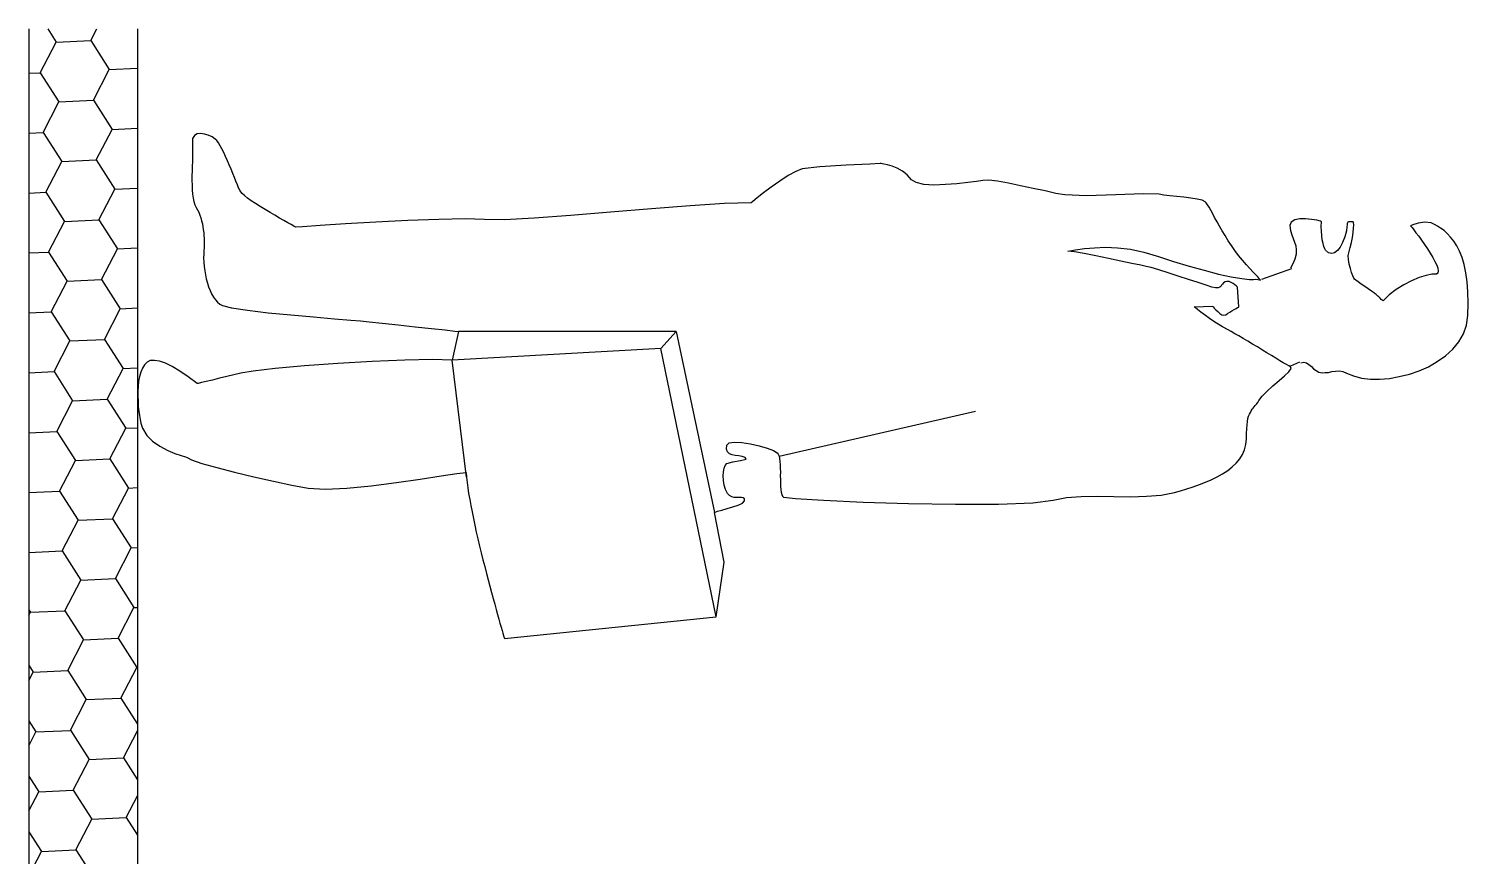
# Model space of a CAD drawing. Header units: feet. Extents: x 50754 to 76410, y 49660 to 67674.
# Drawn here: x 70058.4 to 70171.3, y 53636.1 to 53700.9 of the extents above; entities that cross this region are included whole.
import ezdxf

# ---------------------------------------------------------------- set-up
doc = ezdxf.new("R2010")
doc.units = ezdxf.units.FT
doc.linetypes.add('Amconstr', pattern=[9999, 9999, 0])
for name, color, linetype in [('1_HATCH', 8, 'Continuous'), ('1_LINE', 4, 'Continuous'), ('1_MAN', 7, 'Continuous'), ('MS GATE', 1, 'Continuous')]:
    doc.layers.add(name, color=color, linetype=linetype)

# ---------------------------------------------------------------- blocks, each defined once
blk = doc.blocks.new('admin enlclave road')
at = {"layer": '1_HATCH', "color": 253, "linetype": 'Continuous'}
for p, q in [((44848.212, -5381.1245), (44848.2307, -5381.1464)), ((44848.2931, -5381.1349), (44848.3012, -5381.1122)), ((44848.2094, -5381.2063), (44848.2307, -5381.1464)), ((44848.2307, -5381.1464), (44848.2931, -5381.1349)), ((44848.2931, -5381.1349), (44848.3343, -5381.1832)), ((44848.3343, -5381.1832), (44848.3855, -5381.1738)), ((44848.3131, -5381.2431), (44848.3343, -5381.1832)), ((44848.1886, -5381.2101), (44848.2094, -5381.2063)), ((44848.2094, -5381.2063), (44848.2506, -5381.2546)), ((44848.2294, -5381.3144), (44848.2506, -5381.2546)), ((44848.2506, -5381.2546), (44848.3131, -5381.2431)), ((44848.3131, -5381.2431), (44848.3543, -5381.2914)), ((44848.3543, -5381.2914), (44848.4005, -5381.2829)), ((44848.333, -5381.3512), (44848.3543, -5381.2914)), ((44848.2036, -5381.3192), (44848.2294, -5381.3144)), ((44848.2294, -5381.3144), (44848.2706, -5381.3628)), ((44848.2493, -5381.4226), (44848.2706, -5381.3628)), ((44848.2706, -5381.3628), (44848.333, -5381.3512)), ((44848.333, -5381.3512), (44848.3742, -5381.3996)), ((44848.353, -5381.4594), (44848.3742, -5381.3996)), ((44848.3742, -5381.3996), (44848.4154, -5381.392)), ((44848.2186, -5381.4283), (44848.2493, -5381.4226)), ((44848.2493, -5381.4226), (44848.2905, -5381.4709)), ((44848.2905, -5381.4709), (44848.353, -5381.4594)), ((44848.353, -5381.4594), (44848.3942, -5381.5077)), ((44848.2693, -5381.5308), (44848.2905, -5381.4709)), ((44848.3729, -5381.5676), (44848.3942, -5381.5077)), ((44848.3942, -5381.5077), (44848.4304, -5381.501)), ((44848.2335, -5381.5374), (44848.2693, -5381.5308)), ((44848.2693, -5381.5308), (44848.3105, -5381.5791)), ((44848.3105, -5381.5791), (44848.3729, -5381.5676)), ((44848.3729, -5381.5676), (44848.4141, -5381.6159)), ((44848.2892, -5381.6389), (44848.3105, -5381.5791)), ((44848.3929, -5381.6757), (44848.4141, -5381.6159)), ((44848.4141, -5381.6159), (44848.4454, -5381.6101)), ((44848.2485, -5381.6464), (44848.2892, -5381.6389)), ((44848.2892, -5381.6389), (44848.3304, -5381.6872)), ((44848.3304, -5381.6872), (44848.3929, -5381.6757)), ((44848.3929, -5381.6757), (44848.4341, -5381.724)), ((44848.3092, -5381.7471), (44848.3304, -5381.6872)), ((44848.4128, -5381.7839), (44848.4341, -5381.724)), ((44848.4341, -5381.7241), (44848.4604, -5381.7192)), ((44848.2635, -5381.7555), (44848.3092, -5381.7471)), ((44848.3092, -5381.7471), (44848.3504, -5381.7954)), ((44848.3504, -5381.7954), (44848.4128, -5381.7839)), ((44848.4128, -5381.7839), (44848.454, -5381.8322)), ((44848.3291, -5381.8552), (44848.3504, -5381.7954)), ((44848.4328, -5381.892), (44848.454, -5381.8322)), ((44848.454, -5381.8322), (44848.4754, -5381.8283)), ((44848.2785, -5381.8646), (44848.3291, -5381.8552)), ((44848.3291, -5381.8552), (44848.3703, -5381.9036)), ((44848.3703, -5381.9036), (44848.4328, -5381.8921)), ((44848.4328, -5381.892), (44848.474, -5381.9404)), ((44848.3491, -5381.9634), (44848.3703, -5381.9036)), ((44848.4527, -5382.0002), (44848.474, -5381.9404)), ((44848.474, -5381.9404), (44848.4904, -5381.9373)), ((44848.2935, -5381.9737), (44848.3491, -5381.9634)), ((44848.3491, -5381.9634), (44848.3903, -5382.0117)), ((44848.369, -5382.0716), (44848.3903, -5382.0117)), ((44848.3903, -5382.0117), (44848.4527, -5382.0002)), ((44848.4527, -5382.0002), (44848.4939, -5382.0485)), ((44848.4727, -5382.1084), (44848.4939, -5382.0485)), ((44848.4939, -5382.0485), (44848.5054, -5382.0464)), ((44848.3085, -5382.0827), (44848.369, -5382.0716)), ((44848.369, -5382.0716), (44848.4102, -5382.1199)), ((44848.389, -5382.1797), (44848.4102, -5382.1199)), ((44848.4102, -5382.1199), (44848.4727, -5382.1084)), ((44848.4727, -5382.1084), (44848.5139, -5382.1567)), ((44848.4926, -5382.2165), (44848.5139, -5382.1567)), ((44848.5139, -5382.1567), (44848.5204, -5382.1555)), ((44848.3265, -5382.1912), (44848.389, -5382.1797)), ((44848.389, -5382.1797), (44848.4302, -5382.228)), ((44848.3228, -5382.1869), (44848.3265, -5382.1912)), ((44848.3243, -5382.1975), (44848.3265, -5382.1912)), ((44848.4089, -5382.2879), (44848.4302, -5382.228)), ((44848.4302, -5382.2281), (44848.4926, -5382.2165)), ((44848.4926, -5382.2165), (44848.5338, -5382.2648)), ((44848.3367, -5382.288), (44848.3465, -5382.2994)), ((44848.3465, -5382.2994), (44848.4089, -5382.2879)), ((44848.4089, -5382.2879), (44848.4501, -5382.3362)), ((44848.5126, -5382.3247), (44848.5338, -5382.2648)), ((44848.5338, -5382.2649), (44848.5354, -5382.2646)), ((44848.3406, -5382.316), (44848.3465, -5382.2994)), ((44848.4289, -5382.396), (44848.4501, -5382.3362)), ((44848.4501, -5382.3362), (44848.5126, -5382.3247)), ((44848.5126, -5382.3247), (44848.5496, -5382.3682)), ((44848.3506, -5382.389), (44848.3664, -5382.4076)), ((44848.5325, -5382.4328), (44848.5513, -5382.3801)), ((44848.3569, -5382.4345), (44848.3664, -5382.4076)), ((44848.3664, -5382.4076), (44848.4289, -5382.3961)), ((44848.4289, -5382.396), (44848.4701, -5382.4444)), ((44848.4488, -5382.5042), (44848.4701, -5382.4444)), ((44848.4701, -5382.4444), (44848.5325, -5382.4329)), ((44848.5325, -5382.4328), (44848.5635, -5382.4692)), ((44848.3645, -5382.4901), (44848.3864, -5382.5157)), ((44848.5525, -5382.541), (44848.5675, -5382.4985)), ((44848.3731, -5382.553), (44848.3864, -5382.5157)), ((44848.3864, -5382.5157), (44848.4488, -5382.5042)), ((44848.4488, -5382.5042), (44848.49, -5382.5525)), ((44848.4688, -5382.6124), (44848.49, -5382.5525)), ((44848.49, -5382.5525), (44848.5525, -5382.541)), ((44848.5524, -5382.541), (44848.5774, -5382.5703)), ((44848.3784, -5382.5911), (44848.4063, -5382.6239)), ((44848.3894, -5382.6715), (44848.4063, -5382.6239)), ((44848.4063, -5382.6239), (44848.4688, -5382.6124)), ((44848.4688, -5382.6124), (44848.5099, -5382.6607))]:
    blk.add_line(p, q, dxfattribs=at)
at = {"layer": '1_LINE', "color": 253}
for p, q in [((44848.3756, -5381.102), (44849.3618, -5388.2773)), ((44848.1775, -5381.1292), (44849.1636, -5388.3045))]:
    blk.add_line(p, q, dxfattribs=at)
at = {"layer": '1_MAN', "color": 253}
for p, q in [((44850.5381, -5381.2501), (44850.4859, -5381.2771)), ((44850.5757, -5381.4183), (44850.5607, -5381.4275)), ((44849.4326, -5381.5182), (44849.036, -5381.5727)), ((44849.4091, -5381.553), (44849.0318, -5381.6262)), ((44849.6512, -5381.7193), (44849.998, -5381.5881)), ((44849.0873, -5381.8362), (44849.0318, -5381.6262)), ((44849.5777, -5381.9261), (44849.5479, -5381.8384)), ((44849.5768, -5382.0279), (44849.5777, -5381.9261))]:
    blk.add_line(p, q, dxfattribs=at)
at = {"layer": '1_MAN', "color": 253, "linetype": 'Continuous'}
for points in [[(44850.5609, -5381.4287), (44850.5574, -5381.4276), (44850.5527, -5381.4257), (44850.5466, -5381.4233), (44850.5396, -5381.4202), (44850.5318, -5381.4168), (44850.5234, -5381.413), (44850.5143, -5381.4093), (44850.5052, -5381.4052), (44850.4956, -5381.4008), (44850.486, -5381.3968), (44850.4768, -5381.3927), (44850.4677, -5381.3891), (44850.459, -5381.3853), (44850.4512, -5381.3823), (44850.4438, -5381.3792), (44850.4378, -5381.3772), (44850.4266, -5381.373), (44850.4148, -5381.3677), (44850.4034, -5381.3623), (44850.3932, -5381.3567), (44850.3839, -5381.3518), (44850.3768, -5381.3475), (44850.3723, -5381.3448), (44850.3705, -5381.3438), (44850.4041, -5381.338), (44850.405, -5381.3387), (44850.407, -5381.3409), (44850.4102, -5381.3437), (44850.4143, -5381.3464), (44850.4184, -5381.3491), (44850.4227, -5381.351), (44850.4265, -5381.3513), (44850.43, -5381.35), (44850.4328, -5381.3471), (44850.4366, -5381.3446), (44850.4399, -5381.3417), (44850.4436, -5381.3387), (44850.4469, -5381.3362), (44850.4495, -5381.3342), (44850.451, -5381.3332), (44850.4518, -5381.3326), (44850.444, -5381.2968), (44850.4435, -5381.2965), (44850.4417, -5381.2951), (44850.439, -5381.2934), (44850.4354, -5381.2915), (44850.4315, -5381.2899), (44850.4277, -5381.2888), (44850.4236, -5381.289), (44850.4201, -5381.2903), (44850.4175, -5381.2923), (44850.4158, -5381.295), (44850.4146, -5381.2976), (44850.4136, -5381.2998), (44850.4118, -5381.3017), (44850.4092, -5381.3033), (44850.4043, -5381.3035), (44850.3977, -5381.3032), (44850.3868, -5381.3014), (44850.3713, -5381.2986), (44850.3532, -5381.2954), (44850.3334, -5381.2915), (44850.3141, -5381.2881), (44850.2965, -5381.2852), (44850.2818, -5381.2827), (44850.2726, -5381.2819), (44850.2623, -5381.2812), (44850.2458, -5381.2802), (44850.2251, -5381.2786), (44850.2019, -5381.2768), (44850.1783, -5381.2752), (44850.1564, -5381.2741), (44850.1383, -5381.2737), (44850.126, -5381.2737), (44850.1398, -5381.2694), (44850.156, -5381.2651), (44850.1739, -5381.261), (44850.1939, -5381.2574), (44850.2157, -5381.2553), (44850.2398, -5381.2548), (44850.2651, -5381.2567), (44850.2923, -5381.2607), (44850.3209, -5381.2662), (44850.3506, -5381.2707), (44850.3794, -5381.2746), (44850.4065, -5381.2778), (44850.4302, -5381.2799), (44850.4499, -5381.2804), (44850.4642, -5381.2801), (44850.4714, -5381.2787), (44850.4754, -5381.2778), (44850.4791, -5381.2781), (44850.4824, -5381.2784), (44850.4841, -5381.2786), (44850.4831, -5381.2771), (44850.4784, -5381.2728), (44850.4692, -5381.2655), (44850.4549, -5381.2539), (44850.4465, -5381.2465), (44850.4381, -5381.239), (44850.4304, -5381.2311), (44850.4227, -5381.2227), (44850.4155, -5381.2147), (44850.4086, -5381.2062), (44850.4021, -5381.1981), (44850.3961, -5381.1903), (44850.3906, -5381.1829), (44850.3851, -5381.1758), (44850.3806, -5381.1695), (44850.3761, -5381.1636), (44850.3725, -5381.1587), (44850.3691, -5381.1547), (44850.3662, -5381.1514), (44850.3639, -5381.1497), (44850.3579, -5381.1476), (44850.3488, -5381.1468), (44850.3372, -5381.1464), (44850.3241, -5381.1465), (44850.3107, -5381.1471), (44850.298, -5381.1476), (44850.287, -5381.1479), (44850.2784, -5381.1475), (44850.2489, -5381.1507), (44850.1993, -5381.1596), (44850.1464, -5381.1685), (44850.1064, -5381.1724), (44850.0899, -5381.1718), (44850.0696, -5381.17), (44850.0472, -5381.1682), (44850.0236, -5381.1665), (44850.0013, -5381.1651), (44849.9806, -5381.1642), (44849.9643, -5381.1644), (44849.9535, -5381.1663), (44849.9425, -5381.1699), (44849.9267, -5381.1741), (44849.9073, -5381.1792), (44849.8865, -5381.1833), (44849.8657, -5381.187), (44849.8471, -5381.1883), (44849.8325, -5381.187), (44849.8234, -5381.183), (44849.8145, -5381.1752), (44849.8047, -5381.1695), (44849.7944, -5381.1656), (44849.7846, -5381.1633), (44849.7758, -5381.162), (44849.7688, -5381.1614), (44849.7638, -5381.1612), (44849.7622, -5381.1614), (44849.7434, -5381.1649), (44849.7007, -5381.1728), (44849.6532, -5381.1822), (44849.6212, -5381.1907), (44849.6105, -5381.1967), (44849.5975, -5381.2062), (44849.584, -5381.2183), (44849.5698, -5381.2314), (44849.5572, -5381.2437), (44849.5468, -5381.2546), (44849.5396, -5381.2621), (44849.5371, -5381.2649), (44849.4887, -5381.2732), (44849.4269, -5381.2858), (44849.3569, -5381.3012), (44849.2829, -5381.3175), (44849.2109, -5381.3335), (44849.1456, -5381.3474), (44849.0921, -5381.3576), (44849.0554, -5381.3623), (44849.0202, -5381.3659), (44848.9721, -5381.3737), (44848.9161, -5381.3835), (44848.8582, -5381.3943), (44848.8031, -5381.4051), (44848.7573, -5381.4147), (44848.7258, -5381.4211), (44848.7138, -5381.4236), (44848.7126, -5381.4233), (44848.7095, -5381.4221), (44848.7047, -5381.4199), (44848.6982, -5381.4175), (44848.6904, -5381.4145), (44848.6818, -5381.4112), (44848.6726, -5381.4071), (44848.6631, -5381.4031), (44848.6531, -5381.3992), (44848.6435, -5381.3947), (44848.6343, -5381.3907), (44848.6259, -5381.3865), (44848.6184, -5381.3826), (44848.6122, -5381.3789), (44848.6073, -5381.3759), (44848.6044, -5381.373), (44848.6024, -5381.3701), (44848.5993, -5381.366), (44848.5966, -5381.361), (44848.5929, -5381.355), (44848.5892, -5381.3485), (44848.5853, -5381.3417), (44848.5811, -5381.3344), (44848.5768, -5381.3268), (44848.5725, -5381.3196), (44848.5678, -5381.3125), (44848.5636, -5381.3057), (44848.5594, -5381.2993), (44848.5555, -5381.2941), (44848.5515, -5381.2893), (44848.5482, -5381.2857), (44848.5449, -5381.2833), (44848.5384, -5381.2801), (44848.5311, -5381.2778), (44848.5236, -5381.2768), (44848.5166, -5381.2769), (44848.5103, -5381.2786), (44848.5058, -5381.2821), (44848.5034, -5381.2878), (44848.504, -5381.2959), (44848.5052, -5381.301), (44848.506, -5381.3071), (44848.507, -5381.3143), (44848.508, -5381.3215), (44848.5087, -5381.3296), (44848.5095, -5381.3381), (44848.5107, -5381.347), (44848.5115, -5381.3559), (44848.5126, -5381.3644), (44848.5143, -5381.3731), (44848.5154, -5381.3812), (44848.5173, -5381.3891), (44848.5191, -5381.3962), (44848.5216, -5381.4025), (44848.524, -5381.4079), (44848.527, -5381.4124), (44848.5301, -5381.4165), (44848.5331, -5381.4205), (44848.5358, -5381.4255), (44848.5381, -5381.4301), (44848.5401, -5381.4356), (44848.5424, -5381.4406), (44848.544, -5381.4461), (44848.5455, -5381.4512), (44848.5471, -5381.4567), (44848.5482, -5381.4619), (44848.5493, -5381.4671), (44848.55, -5381.4719), (44848.5506, -5381.4763), (44848.5512, -5381.4808), (44848.5517, -5381.4848), (44848.5518, -5381.4885), (44848.5524, -5381.4953), (44848.5534, -5381.503), (44848.5548, -5381.5102), (44848.5563, -5381.5182), (44848.5586, -5381.5256), (44848.5608, -5381.5331), (44848.5634, -5381.5401), (44848.5665, -5381.5475), (44848.5695, -5381.5541), (44848.5732, -5381.5605), (44848.5769, -5381.5662), (44848.5808, -5381.5714), (44848.5851, -5381.5757), (44848.5898, -5381.5795), (44848.5947, -5381.5826), (44848.5994, -5381.5844), (44848.6169, -5381.5865), (44848.6465, -5381.5869), (44848.6845, -5381.5862), (44848.7265, -5381.5845), (44848.7684, -5381.5825), (44848.8067, -5381.5805), (44848.8368, -5381.5788), (44848.8547, -5381.578), (44848.8706, -5381.5774), (44848.8947, -5381.5766), (44848.9245, -5381.5758), (44848.956, -5381.5751), (44848.9862, -5381.5743), (44849.0115, -5381.5732), (44849.0294, -5381.5728), (44849.036, -5381.5727), (44849.0318, -5381.6262), (44848.9955, -5381.6303), (44848.9454, -5381.6381), (44848.8866, -5381.649), (44848.8244, -5381.6612), (44848.7642, -5381.674), (44848.7114, -5381.6862), (44848.6718, -5381.6962), (44848.6497, -5381.7029), (44848.6377, -5381.7078), (44848.6253, -5381.7128), (44848.6125, -5381.7178), (44848.6, -5381.7228), (44848.5891, -5381.7268), (44848.5805, -5381.73), (44848.5747, -5381.7324), (44848.5728, -5381.7331), (44848.5549, -5381.7229), (44848.5382, -5381.7145), (44848.5235, -5381.7083), (44848.5101, -5381.704), (44848.4988, -5381.7019), (44848.4893, -5381.7016), (44848.4817, -5381.703), (44848.4765, -5381.7066), (44848.4723, -5381.7121), (44848.4695, -5381.7186), (44848.4673, -5381.7263), (44848.4659, -5381.7343), (44848.4655, -5381.743), (44848.466, -5381.7523), (44848.4668, -5381.7616), (44848.4681, -5381.7709), (44848.4698, -5381.7801), (44848.4715, -5381.7893), (44848.4738, -5381.7976), (44848.4762, -5381.8058), (44848.4784, -5381.8129), (44848.4805, -5381.8192), (44848.4828, -5381.8242), (44848.4846, -5381.828), (44848.494, -5381.8399), (44848.5063, -5381.8492), (44848.5208, -5381.8563), (44848.536, -5381.862), (44848.55, -5381.8658), (44848.5618, -5381.8682), (44848.5702, -5381.8695), (44848.5731, -5381.87), (44848.5818, -5381.8733), (44848.6016, -5381.8771), (44848.6296, -5381.8811), (44848.6629, -5381.8851), (44848.6995, -5381.8887), (44848.7364, -5381.8918), (44848.7712, -5381.8944), (44848.8012, -5381.8956), (44848.8329, -5381.8933), (44848.872, -5381.8859), (44848.9157, -5381.8758), (44848.9608, -5381.8634), (44849.0033, -5381.851), (44849.0404, -5381.8402), (44849.0687, -5381.8318), (44849.0854, -5381.8278), (44849.0873, -5381.8362), (44849.0894, -5381.8453), (44849.0924, -5381.8548), (44849.095, -5381.865), (44849.0985, -5381.8756), (44849.1021, -5381.8866), (44849.1061, -5381.8979), (44849.1101, -5381.9097), (44849.1142, -5381.9214), (44849.1187, -5381.9335), (44849.1233, -5381.9456), (44849.1283, -5381.958), (44849.1328, -5381.9701), (44849.1377, -5381.9821), (44849.1427, -5381.9941), (44849.1476, -5382.0062), (44849.1524, -5382.0174), (44849.1568, -5382.0287), (44849.1616, -5382.0395), (44849.1659, -5382.05), (44849.1702, -5382.06), (44849.1743, -5382.0693), (44849.178, -5382.0782), (44849.1816, -5382.0863), (44849.1846, -5382.0937), (44849.1876, -5382.1003), (44849.1904, -5382.106), (44849.1923, -5382.1111), (44849.1941, -5382.1149), (44849.1953, -5382.1177), (44849.1963, -5382.1192), (44849.1964, -5382.12), (44849.5768, -5382.0279), (44849.4091, -5381.553), (44849.4326, -5381.5182), (44849.5479, -5381.8384), (44849.5528, -5381.8353), (44849.5605, -5381.8318), (44849.5698, -5381.8276), (44849.5799, -5381.8234), (44849.5891, -5381.8189), (44849.5962, -5381.8142), (44849.5997, -5381.8096), (44849.5987, -5381.8056), (44849.5965, -5381.8043), (44849.5932, -5381.8043), (44849.5892, -5381.8049), (44849.5848, -5381.8055), (44849.5799, -5381.8058), (44849.5754, -5381.8056), (44849.571, -5381.8037), (44849.5668, -5381.8002), (44849.5622, -5381.7934), (44849.5587, -5381.7857), (44849.5559, -5381.7775), (44849.5544, -5381.7691), (44849.5538, -5381.7618), (44849.554, -5381.7548), (44849.5554, -5381.7497), (44849.5578, -5381.7461), (44849.5682, -5381.7414), (44849.5823, -5381.737), (44849.5921, -5381.7332), (44849.59, -5381.7302), (44849.5841, -5381.7294), (44849.5779, -5381.729), (44849.5714, -5381.7291), (44849.5656, -5381.7286), (44849.5605, -5381.7273), (44849.5564, -5381.7246), (44849.5537, -5381.7196), (44849.5531, -5381.7123), (44849.557, -5381.7077), (44849.5665, -5381.7051), (44849.5799, -5381.7041), (44849.5959, -5381.7044), (44849.6125, -5381.7058), (44849.6275, -5381.7078), (44849.6398, -5381.7107), (44849.6471, -5381.7137), (44849.6491, -5381.7159), (44849.6512, -5381.7193), (44849.6526, -5381.7237), (44849.6541, -5381.7288), (44849.6554, -5381.7347), (44849.6563, -5381.7412), (44849.6576, -5381.748), (44849.6585, -5381.7548), (44849.6595, -5381.7616), (44849.6604, -5381.7681), (44849.6616, -5381.7745), (44849.6628, -5381.78), (44849.6639, -5381.7848), (44849.6657, -5381.7887), (44849.6673, -5381.7917), (44849.6695, -5381.793), (44849.692, -5381.7924), (44849.7435, -5381.7886), (44849.816, -5381.7819), (44849.8991, -5381.773), (44849.9846, -5381.7629), (44850.063, -5381.7517), (44850.1251, -5381.7411), (44850.1618, -5381.7311), (44850.1853, -5381.723), (44850.212, -5381.7173), (44850.2409, -5381.7129), (44850.2715, -5381.7091), (44850.3017, -5381.7053), (44850.3306, -5381.7005), (44850.3573, -5381.6948), (44850.3807, -5381.6867), (44850.3916, -5381.6819), (44850.4023, -5381.6768), (44850.4131, -5381.6716), (44850.4242, -5381.666), (44850.4345, -5381.66), (44850.4447, -5381.6541), (44850.4544, -5381.6475), (44850.4637, -5381.6404), (44850.4722, -5381.6331), (44850.4793, -5381.6256), (44850.486, -5381.6177), (44850.4914, -5381.6092), (44850.4951, -5381.6005), (44850.4979, -5381.5911), (44850.499, -5381.5811), (44850.4984, -5381.5709), (44850.4971, -5381.5613), (44850.4964, -5381.5528), (44850.4962, -5381.5454), (44850.4961, -5381.5389), (44850.4962, -5381.5335), (44850.4968, -5381.5289), (44850.4979, -5381.5251), (44850.499, -5381.5217), (44850.5003, -5381.5186), (44850.5015, -5381.5156), (44850.5032, -5381.5133), (44850.5045, -5381.5107), (44850.5062, -5381.508), (44850.5083, -5381.5052), (44850.5098, -5381.5017), (44850.5114, -5381.4982), (44850.5163, -5381.4894), (44850.5243, -5381.4788), (44850.5334, -5381.4677), (44850.5434, -5381.4565), (44850.5522, -5381.4463), (44850.5589, -5381.438), (44850.5621, -5381.4318), (44850.5609, -5381.4287)], [(44850.8033, -5381.2234), (44850.7953, -5381.2247), (44850.7848, -5381.2285), (44850.773, -5381.2341), (44850.7598, -5381.242), (44850.7465, -5381.2511), (44850.7338, -5381.2614), (44850.7225, -5381.2731), (44850.7129, -5381.2853), (44850.7093, -5381.2834), (44850.7066, -5381.2814), (44850.7042, -5381.2793), (44850.7019, -5381.278), (44850.7, -5381.2767), (44850.6986, -5381.2753), (44850.6968, -5381.2743), (44850.6954, -5381.2737), (44850.6936, -5381.2728), (44850.6892, -5381.2706), (44850.6829, -5381.2675), (44850.6762, -5381.2641), (44850.669, -5381.2603), (44850.6628, -5381.2572), (44850.6578, -5381.2547), (44850.6551, -5381.2531), (44850.654, -5381.2512), (44850.6513, -5381.2475), (44850.6483, -5381.2418), (44850.6451, -5381.2346), (44850.6418, -5381.2269), (44850.6397, -5381.219), (44850.6381, -5381.2114), (44850.6386, -5381.2043), (44850.6398, -5381.1963), (44850.6407, -5381.1871), (44850.6413, -5381.1776), (44850.6415, -5381.1685), (44850.641, -5381.1604), (44850.6404, -5381.1543), (44850.6393, -5381.1499), (44850.6383, -5381.1489), (44850.6355, -5381.1493), (44850.6335, -5381.1496), (44850.6319, -5381.1499), (44850.6299, -5381.1502), (44850.6291, -5381.1508), (44850.6285, -5381.1521), (44850.6284, -5381.1542), (44850.6284, -5381.1566), (44850.6284, -5381.1591), (44850.6285, -5381.162), (44850.6285, -5381.1644), (44850.6284, -5381.1669), (44850.627, -5381.1786), (44850.6242, -5381.1894), (44850.6212, -5381.1985), (44850.6174, -5381.2053), (44850.6124, -5381.2102), (44850.6074, -5381.2123), (44850.6015, -5381.2116), (44850.5955, -5381.2076), (44850.5935, -5381.2054), (44850.5916, -5381.2012), (44850.5891, -5381.1959), (44850.5868, -5381.1893), (44850.5848, -5381.1818), (44850.5831, -5381.1738), (44850.5818, -5381.1658), (44850.5812, -5381.1572), (44850.5786, -5381.156), (44850.5718, -5381.1551), (44850.562, -5381.155), (44850.5513, -5381.1555), (44850.5405, -5381.1572), (44850.5316, -5381.1603), (44850.5257, -5381.165), (44850.5243, -5381.1714), (44850.5266, -5381.1805), (44850.5298, -5381.1878), (44850.5334, -5381.1946), (44850.5369, -5381.201), (44850.5399, -5381.2071), (44850.5419, -5381.2142), (44850.5427, -5381.2219), (44850.5418, -5381.2315), (44850.5392, -5381.2409), (44850.5362, -5381.2488)], [(44850.5788, -5381.4187), (44850.5837, -5381.4172), (44850.5887, -5381.4176), (44850.5936, -5381.4197), (44850.5986, -5381.423), (44850.6033, -5381.4264), (44850.6087, -5381.4292), (44850.6139, -5381.4312), (44850.6197, -5381.4315), (44850.6253, -5381.4306), (44850.6313, -5381.4293), (44850.6375, -5381.427), (44850.6438, -5381.4252), (44850.6506, -5381.4241), (44850.6572, -5381.4243), (44850.6645, -5381.426), (44850.6778, -5381.4296), (44850.6929, -5381.4313), (44850.7093, -5381.4311), (44850.7262, -5381.4287), (44850.7437, -5381.4251), (44850.7613, -5381.4194), (44850.7791, -5381.4124), (44850.7962, -5381.4039), (44850.8123, -5381.3939), (44850.8269, -5381.3825), (44850.8405, -5381.3696), (44850.8518, -5381.3558), (44850.861, -5381.3412), (44850.8675, -5381.3253), (44850.8709, -5381.3087), (44850.871, -5381.291), (44850.8686, -5381.2684), (44850.8653, -5381.248), (44850.8615, -5381.2297), (44850.8568, -5381.2135), (44850.8516, -5381.1992), (44850.846, -5381.1869), (44850.8397, -5381.176), (44850.8332, -5381.1668), (44850.8266, -5381.1588), (44850.8198, -5381.1525), (44850.8132, -5381.147), (44850.8063, -5381.1423), (44850.7995, -5381.1389), (44850.7933, -5381.1358), (44850.7872, -5381.1335), (44850.7811, -5381.1316), (44850.7695, -5381.1314), (44850.7574, -5381.135), (44850.7478, -5381.1394), (44850.7441, -5381.1417), (44850.745, -5381.1423), (44850.7474, -5381.1448), (44850.7509, -5381.1484), (44850.7558, -5381.1534), (44850.7616, -5381.159), (44850.7676, -5381.1654), (44850.7741, -5381.1722), (44850.7806, -5381.1794), (44850.7867, -5381.1866), (44850.7928, -5381.1939), (44850.7975, -5381.2005), (44850.8019, -5381.2068), (44850.8044, -5381.2125), (44850.806, -5381.2172), (44850.8058, -5381.221), (44850.8033, -5381.2234)]]:
    blk.add_lwpolyline(points, dxfattribs=at)

msp = doc.modelspace()

# ---------------------------------------------------------------- block references
at = {"layer": 'MS GATE', "linetype": 'Amconstr', "lineweight": 25, "xscale": 42.66674600251998, "yscale": 42.66674600251998, "zscale": 42.66674600251998, "rotation": 352.174150691152}
msp.add_blockref('admin enlclave road', (-1794383.54152, 541708.42207), dxfattribs=at)

doc.saveas('drawing.dxf')
